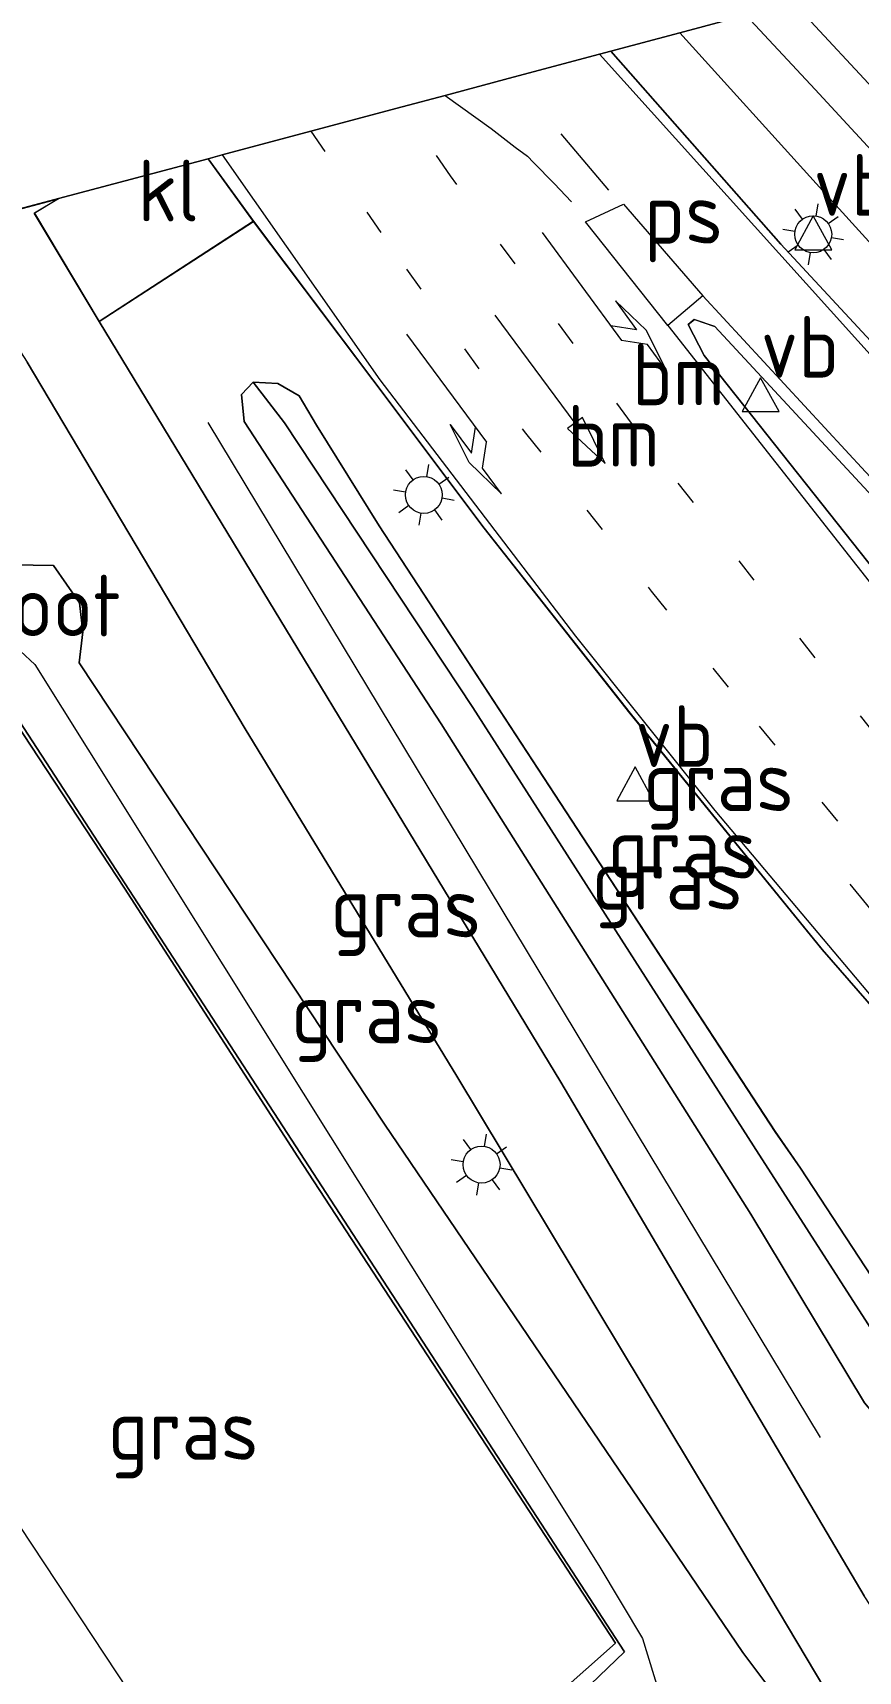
# Model space of a CAD drawing. Extents: x 253736 to 255979, y 477184 to 479215.
# Drawn here: x 253894.2 to 253927.7, y 477725.8 to 477792.3 of the extents above; entities that cross this region are included whole.
import ezdxf
from ezdxf.enums import TextEntityAlignment as Align

# ---------------------------------------------------------------- set-up
doc = ezdxf.new("R2010")
doc.units = 0
doc.linetypes.add('13strp', pattern=[4, 1, -3])
doc.linetypes.add('39strp', pattern=[12, 3, -9])
for name, color, linetype, lineweight in [('af-bs-rasterhekwerk', 8, 'hekwerk', 18), ('bp-b5-grasland', 8, 'Continuous', 18), ('bp-bs-bomenrij', 8, 'laanbep', 18), ('gw-bs-insteekwatergang', 8, 'Continuous', 18), ('kd-bs-opnamedtmgrens', 8, 'Continuous', 18), ('mk-b5-vlakmark', 8, 'Continuous', 18), ('mk-bs-13streep 0.45', 8, '13strp', 18), ('mk-bs-39streep 0.15', 8, '39strp', 18), ('mk-bs-pijlli750', 8, 'Continuous', 18), ('mk-bs-pijlrd750', 8, 'Continuous', 18), ('mk-bs-pijlre750', 8, 'Continuous', 18), ('mk-bs-streep 0.15', 8, 'Continuous', 18), ('og-b5-water', 8, 'Continuous', 18), ('og-bs-hulpgeometrie', 8, 'Continuous', 18), ('og-bs-terreinafscheiding', 8, 'Continuous', 18), ('vh-b5-verh_soort', 8, 'Continuous', 18), ('wh-bs-greppel', 8, 'greppel', 18), ('wm-bs-lichtmast', 8, 'Continuous', 18), ('wm-bs-verkeersbord', 8, 'Continuous', 18)]:
    doc.layers.add(name, color=color, linetype=linetype, lineweight=lineweight)
doc.styles.add('rtw_iso', font='isocp.shx')
doc.linetypes.add('greppel', pattern='A,25.5,-0.01,[14,RTW.shx,S=1,R=0,X=0,Y=0],1,[14,RTW.shx,S=1,R=0,X=0,Y=0],1,[14,RTW.shx,S=1,R=0,X=0,Y=0],1,[14,RTW.shx,S=1,R=0,X=0,Y=0],1,[14,RTW.shx,S=1,R=0,X=0,Y=0],0.5,-0.01', length=30.02)
doc.linetypes.add('hekwerk', pattern='A,7,-1.5,[1,RTW.shx,S=0.75,R=0,X=0,Y=0],-1.5', length=10)
doc.linetypes.add('laanbep', pattern='A,20,-1,[4,RTW.shx,S=0.75,R=0,X=0,Y=0],-1', length=22)

# ---------------------------------------------------------------- blocks, each defined once
blk = doc.blocks.new('verkeersbord')
for p, q in [((0, 0.75), (-0.75, -0.625)), ((0.75, -0.625), (0, 0.75)), ((-0.75, -0.625), (0.75, -0.625))]:
    blk.add_line(p, q)
blk = doc.blocks.new('dtbattr')
at = {"style": 'rtw_iso'}
blk.add_attdef('TAG', (0.591, 0.868), '', height=2.5, dxfattribs=at)
blk = doc.blocks.new('dtbattr-r')
at = {"style": 'rtw_iso'}
blk.add_attdef('TAG', text='', height=2.5, dxfattribs=at).set_placement((0, 0), align=Align.MIDDLE_CENTER)
blk = doc.blocks.new('RW1 Buren totaal_ACAD_1_FMEBLOCK53')
at = {"layer": 'bp-b5-grasland'}
for points in [[(-8.373, -31.082, 21.757), (13.52, -10.052, 22.391), (-12.463, 29.899, 22.352)], [(-12.134, 34.084, 22.46), (-9.654, 34.044, 22.448), (-8.596, 32.529, 22.445), (-8.467, 31.359, 22.445), (-8.607, 30.095, 22.448), (3.774, 11.37, 22.796), (18.323, -10.079, 23.186), (19.246, -11.322, 23.213)]]:
    blk.add_polyline3d(points, dxfattribs=at)
blk = doc.blocks.new('RW1 Buren totaal_ACAD_1_FMEBLOCK57')
at = {"layer": 'bp-b5-grasland'}
for points in [[(22.078, -18.832, 23.115), (11.508, -28.959, 23.397), (10.539, -28.538, 23.4), (10.008, -28.139, 23.4), (9.442, -27.569, 23.388), (8.965, -26.83, 23.37), (-3.349, -5.984, 22.938), (-22.078, 24.889, 22.551), (-15.815, 28.959, 22.482), (-10.973, 22.527, 22.545), (-6.458, 16.51, 22.596), (-0.542, 8.995, 22.674), (7.25, -0.589, 22.758), (13.091, -7.308, 22.839), (17.195, -12.122, 22.953), (20.303, -15.927, 23.031), (21.021, -16.951, 23.043), (21.629, -17.891, 23.073)], [(12.131, -21.266, 22.919), (12.792, -20.659, 22.88), (12.945, -19.705, 22.862), (12.161, -18.303, 22.808), (6.371, -9.476, 22.7), (5.348, -7.989, 22.64), (-10.718, 16.605, 22.418), (-13.269, 20.692, 22.445), (-13.97, 21.875, 22.445), (-14.833, 22.374, 22.484), (-15.83, 22.434, 22.574), (-16.307, 21.936, 22.649), (-16.198, 20.839, 22.679), (-8.211, 8.559, 22.73), (4.358, -11.343, 23.018), (8.969, -18.999, 23.189), (10.02, -20.225, 23.138), (10.592, -20.896, 23.048), (11.383, -21.374, 22.988)]]:
    blk.add_polyline3d(points, close=True, dxfattribs=at)
blk = doc.blocks.new('pijll')
for p, q in [((5.7, 1.05, 0.1), (4, 0.75, 0.1)), ((4, 0.75, 0.1), (5.45, 0.75, 0.1)), ((5.45, 0.75, 0.1), (4.7, 0, 0.1)), ((6.2, 0.75, 0.1), (5.45, 0, 0.1)), ((7.5, 0.75, 0.1), (5.7, 1.05, 0.1)), ((7.5, 0.75, 0.1), (6.2, 0.75, 0.1)), ((0, 0, 0.1), (5.45, 0, 0.1))]:
    blk.add_line(p, q)
blk = doc.blocks.new('pijl')
for p, q in [((0, 0, 0.1), (5.45, 0, 0.1)), ((7.5, 0, 0.1), (5.45, 0.375, 0.1)), ((5.45, 0.375, 0.1), (5.45, -0.375, 0.1)), ((5.45, -0.375, 0.1), (7.5, 0, 0.1))]:
    blk.add_line(p, q)
blk = doc.blocks.new('pijlr')
for p, q in [((0, 0, 0.1), (5.45, 0, 0.1)), ((5.45, -0.75, 0.1), (4.7, 0, 0.1)), ((6.2, -0.75, 0.1), (5.45, 0, 0.1)), ((4, -0.75, 0.1), (5.45, -0.75, 0.1)), ((5.7, -1.05, 0.1), (4, -0.75, 0.1)), ((7.5, -0.75, 0.1), (5.7, -1.05, 0.1)), ((7.5, -0.75, 0.1), (6.2, -0.75, 0.1))]:
    blk.add_line(p, q)
blk = doc.blocks.new('dtbattr-l')
at = {"style": 'rtw_iso'}
blk.add_attdef('TAG', (0, 0), '', height=2.5, dxfattribs=at)
blk = doc.blocks.new('lantaarnpaal')
for p, q in [((-0.884, 0.884), (-0.53, 0.53)), ((0, 0.75), (0, 1.25)), ((0.53, 0.53), (0.884, 0.884)), ((-0.75, 0), (-1.25, 0)), ((0.75, 0), (1.25, 0)), ((-0.53, -0.53), (-0.884, -0.884)), ((0.53, -0.53), (0.884, -0.884)), ((0, -0.75), (0, -1.25))]:
    blk.add_line(p, q)
blk.add_circle((0, 0), 0.75)
blk = doc.blocks.new('RW1 Buren totaal_ACAD_1_FMEBLOCK876')
at = {"layer": 'vh-b5-verh_soort'}
for points in [[(-120.228, -21.27, 23.355), (-123.932, -15.046, 23.304), (-136.254, 5.43, 22.857), (-144.836, 19.525, 22.671), (-153.684, 34.411, 22.503)], [(-164.572, 37.803, 22.539), (-152.417, 41.047, 22.553), (-153.393, 40.461, 22.56), (-150.759, 36.057, 22.551), (-132.031, 5.184, 22.938), (-119.717, -15.662, 23.37)], [(-115.59, 3.86, 22.839), (-121.432, 10.579, 22.758), (-129.224, 20.163, 22.674), (-135.14, 27.678, 22.596), (-139.654, 33.695, 22.545), (-144.496, 40.127, 22.482), (-146.34, 42.67, 22.539), (-145.767, 42.823, 22.53), (-142.18, 43.781, 22.629), (-138.469, 44.771, 22.683), (-136.73, 45.235, 22.713), (-133.961, 45.974, 22.671), (-130.467, 46.907, 22.662), (-130.007, 47.031, 22.638), (-123.103, 39.205, 22.653), (-110.601, 25.728, 22.833)], [(-114.346, 33.59, 22.512), (-121.669, 41.665, 22.482), (-127.208, 47.777, 22.392), (-124.526, 48.493, 22.392), (-121.711, 45.479, 22.419), (-115.029, 38.236, 22.485)]]:
    blk.add_polyline3d(points, dxfattribs=at)
blk.add_polyline3d([(-93.776, 1.846, 23.115), (-95.239, 3.371, 23.1), (-111.254, 20.19, 22.98), (-125.779, 35.852, 22.824), (-126.614, 36.144, 22.773), (-126.859, 35.939, 22.782), (-126.221, 34.676, 22.803), (-118.272, 24.674, 22.956), (-114.235, 19.737, 22.992), (-108.254, 12.691, 23.049), (-102.656, 6.419, 23.103), (-97.541, 0.815, 23.169), (-96.285, -0.491, 23.178), (-95.414, -1.569, 23.181), (-92.862, 0.833, 23.112)], close=True, dxfattribs=at)

msp = doc.modelspace()

# ---------------------------------------------------------------- linework, layer by layer
at = {"layer": 'af-bs-rasterhekwerk'}
for points in [[(253895.261, 477706.883, 22.216), (253917.889, 477726.98, 22.544), (253904.998, 477746.722, 22.523), (253897.97, 477757.621, 22.514), (253892.276, 477766.263, 22.472), (253885.704, 477763.23, 22.512)], [(253901.582, 477719.831, 22.616), (253888.825, 477739.125, 22.634)]]:
    msp.add_polyline3d(points, dxfattribs=at)
at = {"layer": 'bp-b5-grasland'}
for points in [[(253973.857, 477768.063, 22.68), (253965.501, 477760.105, 22.737), (253965.277, 477759.96, 22.737), (253964.816, 477759.805, 22.731), (253964.359, 477759.78, 22.728), (253963.39, 477759.758, 22.728), (253962.423, 477759.79, 22.722), (253961.419, 477759.951, 22.722), (253960.101, 477760.084, 22.719), (253959.069, 477760.393, 22.722), (253957.877, 477760.814, 22.725), (253957.071, 477761.113, 22.734), (253956.011, 477761.603, 22.77), (253955.147, 477762.066, 22.797), (253954.248, 477762.796, 22.761), (253953.275, 477763.609, 22.731), (253949.572, 477767.438, 22.656), (253936.417, 477781.4, 22.47), (253925.094, 477793.566, 22.35)], [(253894.018, 477778.972, 22.503), (253902.866, 477764.086, 22.671), (253911.448, 477749.991, 22.857), (253923.77, 477729.515, 23.304), (253927.474, 477723.291, 23.355)], [(253923.984, 477725.352, 23.213), (253923.061, 477726.595, 23.186), (253908.511, 477748.044, 22.796), (253896.13, 477766.769, 22.448), (253896.271, 477768.033, 22.445), (253896.142, 477769.203, 22.445), (253895.084, 477770.718, 22.448), (253892.603, 477770.758, 22.46)], [(253892.275, 477766.573, 22.352), (253918.258, 477726.622, 22.391), (253896.364, 477705.592, 21.757), (253895.261, 477706.883, 22.216), (253917.889, 477726.98, 22.544), (253904.998, 477746.722, 22.523), (253897.97, 477757.621, 22.514), (253892.276, 477766.263, 22.472)]]:
    msp.add_polyline3d(points, dxfattribs=at)
for points in [[(253960.7, 477755.591, 22.821), (253957.852, 477752.835, 22.959), (253955.069, 477753.92, 22.977), (253952.107, 477755.456, 22.968), (253950.129, 477756.857, 22.974), (253947.39, 477759.494, 22.938), (253937.102, 477770.289, 22.833), (253924.6, 477783.766, 22.653), (253917.696, 477791.591, 22.638), (253920.495, 477792.338, 22.392), (253926.033, 477786.226, 22.482), (253933.357, 477778.151, 22.512), (253942.06, 477769.032, 22.677), (253947.727, 477762.883, 22.755), (253950.363, 477760.353, 22.785), (253951.897, 477759.184, 22.791), (253953.247, 477758.379, 22.788), (253954.562, 477757.583, 22.782), (253956.672, 477756.497, 22.806), (253958.561, 477756.005, 22.812)], [(253952.464, 477747.932, 23.1), (253950.162, 477745.376, 23.169), (253945.047, 477750.98, 23.103), (253939.449, 477757.252, 23.049), (253933.467, 477764.298, 22.992), (253929.431, 477769.235, 22.956), (253921.482, 477779.237, 22.803), (253920.844, 477780.5, 22.782), (253921.089, 477780.705, 22.773), (253921.923, 477780.413, 22.824), (253936.449, 477764.751, 22.98)], [(253904.454, 477776.513, 22.133), (253912.107, 477764.952, 22.103), (253923.484, 477747.168, 22.217), (253930.386, 477736.426, 22.265), (253931.152, 477734.462, 22.919), (253930.404, 477734.355, 22.988), (253929.613, 477734.833, 23.048), (253929.041, 477735.504, 23.138), (253927.99, 477736.73, 23.189), (253923.379, 477744.385, 23.018), (253910.81, 477764.288, 22.73), (253902.823, 477776.568, 22.679), (253902.714, 477777.665, 22.649), (253903.191, 477778.163, 22.574)], [(253924.369, 477747.74, 22.64), (253925.392, 477746.253, 22.7), (253931.182, 477737.426, 22.808), (253931.966, 477736.024, 22.862), (253931.813, 477735.07, 22.88), (253931.152, 477734.462, 22.919), (253930.386, 477736.426, 22.265), (253923.484, 477747.168, 22.217), (253912.107, 477764.952, 22.103), (253904.454, 477776.513, 22.133), (253903.191, 477778.163, 22.574), (253904.188, 477778.102, 22.484), (253905.051, 477777.604, 22.445), (253905.752, 477776.42, 22.445), (253908.303, 477772.334, 22.418)], [(253895.261, 477706.883, 22.216), (253876.706, 477728.609, 22.587), (253880.695, 477731.045, 22.575), (253883.251, 477733.02, 22.578), (253885.196, 477735.16, 22.575), (253886.865, 477737.909, 22.605), (253888.094, 477739.91, 22.596), (253889.207, 477743.391, 22.485), (253889.85, 477746.836, 22.464), (253889.583, 477749.941, 22.512), (253888.901, 477753.25, 22.509), (253887.867, 477757.848, 22.494), (253885.704, 477763.23, 22.512), (253892.276, 477766.263, 22.472), (253897.97, 477757.621, 22.514), (253904.998, 477746.722, 22.523), (253917.889, 477726.98, 22.544)]]:
    msp.add_polyline3d(points, close=True, dxfattribs=at)
at = {"layer": 'bp-bs-bomenrij'}
msp.add_polyline3d([(253926.209, 477735.323, 23.243), (253901.362, 477776.527, 22.529)], dxfattribs=at)
at = {"layer": 'gw-bs-insteekwatergang'}
for points in [[(253924.369, 477747.74, 22.64), (253908.303, 477772.334, 22.418), (253905.752, 477776.42, 22.445), (253905.051, 477777.604, 22.445), (253904.188, 477778.102, 22.484), (253903.191, 477778.163, 22.574), (253902.714, 477777.665, 22.649), (253902.823, 477776.568, 22.679), (253910.81, 477764.288, 22.73), (253923.379, 477744.385, 23.018), (253927.99, 477736.73, 23.189), (253929.041, 477735.504, 23.138), (253929.613, 477734.833, 23.048), (253930.404, 477734.355, 22.988), (253931.152, 477734.462, 22.919), (253931.813, 477735.07, 22.88), (253931.966, 477736.024, 22.862), (253931.182, 477737.426, 22.808), (253925.392, 477746.253, 22.7), (253924.369, 477747.74, 22.64)], [(253898.928, 477702.59, 21.787), (253919.716, 477721.132, 21.806), (253921.212, 477722.326, 22.043), (253922.526, 477723.263, 22.616), (253923.578, 477724.045, 23.057), (253923.984, 477725.352, 23.213), (253923.061, 477726.595, 23.186), (253908.511, 477748.044, 22.796), (253896.13, 477766.769, 22.448), (253896.271, 477768.033, 22.445), (253896.142, 477769.203, 22.445), (253895.084, 477770.718, 22.448), (253892.603, 477770.758, 22.46), (253886.17, 477766.888, 22.478), (253885.491, 477766.123, 22.484), (253885.528, 477764.893, 22.538), (253886.802, 477764.107, 22.538), (253892.275, 477766.573, 22.352), (253918.258, 477726.622, 22.391), (253896.364, 477705.592, 21.757)]]:
    msp.add_polyline3d(points, dxfattribs=at)
at = {"layer": 'kd-bs-opnamedtmgrens'}
msp.add_polyline3d([(254016.512, 477817.972, 22.433), (253943.057, 477798.362, 22.499), (253940.634, 477797.715, 22.016), (253937.099, 477796.684, 22.016), (253935.118, 477796.242, 22.19), (253925.094, 477793.566, 22.35), (253923.176, 477793.054, 22.392), (253920.495, 477792.338, 22.392), (253917.696, 477791.591, 22.638), (253917.236, 477791.468, 22.662), (253913.742, 477790.535, 22.671), (253910.973, 477789.796, 22.713), (253909.233, 477789.332, 22.683), (253905.523, 477788.342, 22.629), (253901.936, 477787.384, 22.53), (253901.363, 477787.231, 22.539), (253895.285, 477785.608, 22.553), (253883.131, 477782.363, 22.539)], dxfattribs=at)
at = {"layer": 'mk-b5-vlakmark'}
msp.add_polyline3d([(253921.435, 477781.664, 22.785), (253920.012, 477780.465, 22.803), (253916.668, 477784.665, 22.749), (253918.216, 477785.381, 22.752)], close=True, dxfattribs=at)
at = {"layer": 'mk-bs-13streep 0.45'}
for points in [[(253928.454, 477763.828, 22.944), (253918.533, 477776.499, 22.788), (253911.196, 477786.54, 22.731), (253909.233, 477789.332, 22.683)], [(253905.523, 477788.342, 22.629), (253909.409, 477782.743, 22.632), (253914.235, 477776.096, 22.668), (253919.339, 477769.683, 22.737), (253923.721, 477764.195, 22.782), (253926.934, 477760.296, 22.794)]]:
    msp.add_polyline3d(points, dxfattribs=at)
at = {"layer": 'mk-bs-39streep 0.15'}
for points in [[(253917.622, 477785.949, 22.755), (253913.742, 477790.535, 22.671)], [(253910.973, 477789.796, 22.713), (253912.847, 477788.452, 22.734), (253913.819, 477787.695, 22.722), (253914.325, 477787.33, 22.731), (253914.565, 477787.071, 22.734), (253915.404, 477786.218, 22.758), (253916.111, 477785.48, 22.746)]]:
    msp.add_polyline3d(points, dxfattribs=at)
at = {"layer": 'mk-bs-streep 0.15'}
for points in [[(253957.138, 477752.594, 23.022), (253954.58, 477753.557, 23.007), (253952.277, 477754.831, 23.019), (253950.678, 477755.906, 23.004), (253949.408, 477756.948, 22.989), (253946.79, 477759.513, 22.965), (253943.137, 477763.296, 22.947), (253928.708, 477778.742, 22.737), (253917.236, 477791.468, 22.662)], [(253901.936, 477787.384, 22.53), (253908.329, 477778.248, 22.566), (253916.266, 477767.855, 22.629), (253921.918, 477760.777, 22.701), (253929.634, 477751.621, 22.833), (253932.278, 477748.613, 22.863), (253936.989, 477743.125, 22.938), (253939.165, 477740.598, 22.998), (253940.565, 477738.743, 23.109), (253941.286, 477737.591, 23.145)], [(253952.764, 477748.214, 23.103), (253940.233, 477761.546, 22.965), (253928.033, 477774.52, 22.845), (253921.435, 477781.664, 22.785)], [(253920.012, 477780.465, 22.803), (253928.778, 477769.317, 22.935), (253935.562, 477761.149, 23.04), (253940.35, 477755.586, 23.046), (253945.368, 477749.951, 23.133), (253949.852, 477745.021, 23.175), (253950.993, 477743.819, 23.169), (253952.004, 477742.701, 23.169)]]:
    msp.add_polyline3d(points, dxfattribs=at)
at = {"layer": 'og-bs-hulpgeometrie'}
for points in [[(253904.454, 477776.513, 22.133), (253903.191, 477778.163, 22.574)], [(253894.332, 477766.707, 22.007), (253893.161, 477767.784, 21.359)], [(253918.984, 477727.163, 22.181), (253919.9, 477724.159, 20.966)]]:
    msp.add_polyline3d(points, dxfattribs=at)
at = {"layer": 'og-bs-terreinafscheiding'}
for points in [[(253923.176, 477793.054, 22.392), (253925.992, 477790.04, 22.419), (253932.673, 477782.797, 22.485), (253946.34, 477768.154, 22.662), (253951.05, 477763.213, 22.77), (253952.695, 477761.634, 22.785), (253954.252, 477760.536, 22.797), (253955.637, 477759.677, 22.809), (253957.893, 477758.718, 22.809), (253960.183, 477758.131, 22.812), (253962.332, 477758.028, 22.803), (253964.392, 477758.103, 22.776), (253966.676, 477758.558, 22.752), (253968.476, 477759.156, 22.77), (253969.871, 477760.016, 22.764), (253971.735, 477761.489, 22.794), (253974.822, 477764.472, 22.788), (253976.207, 477765.791, 22.752), (254012.575, 477800.764, 22.566), (254035.371, 477823.007, 22.491)], [(253925.094, 477793.566, 22.35), (253936.417, 477781.4, 22.47), (253949.572, 477767.438, 22.656), (253953.275, 477763.609, 22.731), (253954.248, 477762.796, 22.761), (253955.147, 477762.066, 22.797), (253956.011, 477761.603, 22.77), (253957.071, 477761.113, 22.734), (253957.877, 477760.814, 22.725), (253959.069, 477760.393, 22.722), (253960.101, 477760.084, 22.719), (253961.419, 477759.951, 22.722), (253962.423, 477759.79, 22.722), (253963.39, 477759.758, 22.728), (253964.359, 477759.78, 22.728), (253964.816, 477759.805, 22.731), (253965.277, 477759.96, 22.737), (253965.501, 477760.105, 22.737), (253973.857, 477768.063, 22.68), (253976.207, 477765.791, 22.752)], [(253920.495, 477792.338, 22.392), (253926.033, 477786.226, 22.482), (253933.357, 477778.151, 22.512)], [(253937.102, 477770.289, 22.833), (253924.6, 477783.766, 22.653), (253917.696, 477791.591, 22.638)], [(253901.363, 477787.231, 22.539), (253903.206, 477784.688, 22.482), (253908.048, 477778.256, 22.545), (253912.563, 477772.239, 22.596), (253918.479, 477764.724, 22.674), (253926.271, 477755.14, 22.758), (253932.112, 477748.421, 22.839)], [(253927.986, 477728.898, 23.37), (253915.672, 477749.745, 22.938), (253896.943, 477780.618, 22.551), (253894.309, 477785.021, 22.56), (253895.285, 477785.608, 22.553)], [(253896.943, 477780.618, 22.551), (253903.206, 477784.688, 22.482)], [(253859.644, 477763.805, 22.461), (253874.888, 477773.128, 22.482), (253874.906, 477773.139, 22.485), (253891.306, 477783.169, 22.515), (253894.018, 477778.972, 22.503), (253902.866, 477764.086, 22.671), (253911.448, 477749.991, 22.857), (253923.77, 477729.515, 23.304), (253927.474, 477723.291, 23.355), (253928.737, 477721.392, 23.439), (253929.252, 477720.377, 23.532), (253929.382, 477719.578, 23.553), (253929.362, 477718.915, 23.562), (253929.101, 477718.307, 23.565), (253925.219, 477714.311, 23.583), (253916.93, 477706.377, 23.769), (253905.39, 477695.024, 23.93)], [(253951.417, 477744.07, 23.178), (253950.162, 477745.376, 23.169), (253945.047, 477750.98, 23.103), (253939.449, 477757.252, 23.049), (253933.467, 477764.298, 22.992), (253929.431, 477769.235, 22.956), (253921.482, 477779.237, 22.803), (253920.844, 477780.5, 22.782), (253921.089, 477780.705, 22.773), (253921.923, 477780.413, 22.824), (253936.449, 477764.751, 22.98), (253952.464, 477747.932, 23.1), (253953.926, 477746.407, 23.115), (253954.841, 477745.394, 23.112), (253952.288, 477742.992, 23.181), (253951.417, 477744.07, 23.178)]]:
    msp.add_polyline3d(points, dxfattribs=at)
at = {"layer": 'vh-b5-verh_soort'}
for points in [[(253925.094, 477793.566, 22.35), (253936.417, 477781.4, 22.47), (253949.572, 477767.438, 22.656), (253953.275, 477763.609, 22.731), (253954.248, 477762.796, 22.761), (253955.147, 477762.066, 22.797), (253956.011, 477761.603, 22.77), (253957.071, 477761.113, 22.734), (253957.877, 477760.814, 22.725), (253959.069, 477760.393, 22.722), (253960.101, 477760.084, 22.719), (253961.419, 477759.951, 22.722), (253962.423, 477759.79, 22.722), (253963.39, 477759.758, 22.728), (253964.359, 477759.78, 22.728), (253964.816, 477759.805, 22.731), (253965.277, 477759.96, 22.737), (253965.501, 477760.105, 22.737), (253973.857, 477768.063, 22.68)], [(253973.843, 477765.508, 22.761), (253966.676, 477758.558, 22.752), (253964.392, 477758.103, 22.776), (253962.332, 477758.028, 22.803), (253960.183, 477758.131, 22.812), (253957.893, 477758.718, 22.809), (253955.637, 477759.677, 22.809), (253954.252, 477760.536, 22.797), (253952.695, 477761.634, 22.785), (253951.05, 477763.213, 22.77), (253946.34, 477768.154, 22.662), (253932.673, 477782.797, 22.485), (253925.992, 477790.04, 22.419), (253923.176, 477793.054, 22.392)]]:
    msp.add_polyline3d(points, dxfattribs=at)
msp.add_polyline3d([(253903.206, 477784.688, 22.482), (253896.943, 477780.618, 22.551), (253894.309, 477785.021, 22.56), (253895.285, 477785.608, 22.553), (253901.363, 477787.231, 22.539)], close=True, dxfattribs=at)
at = {"layer": 'wh-bs-greppel'}
for points in [[(253930.386, 477736.426, 22.265), (253923.484, 477747.168, 22.217), (253912.107, 477764.952, 22.103), (253904.454, 477776.513, 22.133)], [(253894.332, 477766.707, 22.007), (253917.211, 477730.136, 22.166), (253918.984, 477727.163, 22.181)]]:
    msp.add_polyline3d(points, dxfattribs=at)

# ---------------------------------------------------------------- block references
at = {"layer": 'bp-b5-grasland'}
for name, p in [('RW1 Buren totaal_ACAD_1_FMEBLOCK57', (253919.021, 477755.7285)), ('RW1 Buren totaal_ACAD_1_FMEBLOCK53', (253904.7375, 477736.674))]:
    msp.add_blockref(name, p, dxfattribs=at)
ref = msp.add_blockref('dtbattr-r', (253919.015625, 477760, 22.876949), dxfattribs=at)
ref.add_attrib('TAG', 'gras', dxfattribs={"layer": '0', "height": 2.5, "style": 'rtw_iso'}).set_placement((253919.015625, 477760, 22.876949), align=Align.BOTTOM_LEFT)
ref = msp.add_blockref('dtbattr-r', (253917.578125, 477757.265625, 22.533312), dxfattribs=at)
ref.add_attrib('TAG', 'gras', dxfattribs={"layer": '0', "height": 2.5, "style": 'rtw_iso'}).set_placement((253917.578125, 477757.265625, 22.533312), align=Align.BOTTOM_LEFT)
ref = msp.add_blockref('dtbattr-r', (253916.9375, 477756, 22.6522), dxfattribs=at)
ref.add_attrib('TAG', 'gras', dxfattribs={"layer": '0', "height": 2.5, "style": 'rtw_iso'}).set_placement((253916.9375, 477756, 22.6522), align=Align.BOTTOM_LEFT)
ref = msp.add_blockref('dtbattr-r', (253906.328125, 477754.875, 22.94), dxfattribs=at)
ref.add_attrib('TAG', 'gras', dxfattribs={"layer": '0', "height": 2.5, "style": 'rtw_iso'}).set_placement((253906.328125, 477754.875, 22.94), align=Align.BOTTOM_LEFT)
ref = msp.add_blockref('dtbattr-r', (253904.734375, 477750.578125, 21.866927), dxfattribs=at)
ref.add_attrib('TAG', 'gras', dxfattribs={"layer": '0', "height": 2.5, "style": 'rtw_iso'}).set_placement((253904.734375, 477750.578125, 21.866927), align=Align.BOTTOM_LEFT)
ref = msp.add_blockref('dtbattr-r', (253897.296875, 477733.671875, 22.498722), dxfattribs=at)
ref.add_attrib('TAG', 'gras', dxfattribs={"layer": '0', "height": 2.5, "style": 'rtw_iso'}).set_placement((253897.296875, 477733.671875, 22.498722), align=Align.BOTTOM_LEFT)
at = {"layer": 'mk-b5-vlakmark'}
ref = msp.add_blockref('dtbattr-r', (253919.046875, 477783.03125, 22.7748), dxfattribs=at)
ref.add_attrib('TAG', 'ps', dxfattribs={"layer": '0', "height": 2.5, "style": 'rtw_iso'}).set_placement((253919.046875, 477783.03125, 22.7748), align=Align.BOTTOM_LEFT)
at = {"layer": 'mk-bs-13streep 0.45'}
ref = msp.add_blockref('dtbattr-l', (253918.558702, 477776.466173, 22.788404), dxfattribs=at)
ref.add_attrib('TAG', 'bm', dxfattribs={"layer": '0', "height": 2.5, "style": 'rtw_iso'}).set_placement((253918.558702, 477776.466173, 22.788404), align=Align.BOTTOM_LEFT)
ref = msp.add_blockref('dtbattr-l', (253915.922311, 477773.975953, 22.69081), dxfattribs=at)
ref.add_attrib('TAG', 'bm', dxfattribs={"layer": '0', "height": 2.5, "style": 'rtw_iso'}).set_placement((253915.922311, 477773.975953, 22.69081), align=Align.BOTTOM_LEFT)
at = {"layer": 'mk-bs-pijlli750', "rotation": 306.3}
msp.add_blockref('pijll', (253914.912, 477784.237, 22.74), dxfattribs=at)
at = {"layer": 'mk-bs-pijlrd750', "rotation": 306.6}
msp.add_blockref('pijl', (253912.996, 477780.876, 22.686), dxfattribs=at)
at = {"layer": 'mk-bs-pijlre750'}
for p, rotation in [((253909.416, 477780.11, 22.605), 306.4), ((253927.393, 477757.79, 22.821), 309.3000000000001)]:
    msp.add_blockref('pijlr', p, dxfattribs=dict(at, rotation=rotation))
at = {"layer": 'og-b5-water'}
ref = msp.add_blockref('dtbattr-r', (253891.023438, 477767.09375, 21.359), dxfattribs=at)
ref.add_attrib('TAG', 'sloot', dxfattribs={"layer": '0', "height": 2.5, "style": 'rtw_iso'}).set_placement((253891.023438, 477767.09375, 21.359), align=Align.BOTTOM_LEFT)
at = {"layer": 'vh-b5-verh_soort'}
msp.add_blockref('RW1 Buren totaal_ACAD_1_FMEBLOCK876', (254047.7025, 477744.5605), dxfattribs=at)
ref = msp.add_blockref('dtbattr-r', (253898.5, 477783.9375, 22.527833), dxfattribs=at)
ref.add_attrib('TAG', 'kl', dxfattribs={"layer": '0', "height": 2.5, "style": 'rtw_iso'}).set_placement((253898.5, 477783.9375, 22.527833), align=Align.BOTTOM_LEFT)
at = {"layer": 'wm-bs-lichtmast', "rotation": 35.5}
for p in [(253925.912, 477784.161, 22.557), (253910.113, 477773.583, 22.515), (253912.455, 477746.402, 22.884)]:
    msp.add_blockref('lantaarnpaal', p, dxfattribs=at)
at = {"layer": 'wm-bs-verkeersbord'}
ref = msp.add_blockref('dtbattr', (253925.912, 477784.161, 22.557), dxfattribs=at)
ref.add_attrib('TAG', 'vb', dxfattribs={"layer": '0', "height": 2.5, "style": 'rtw_iso'}).set_placement((253925.912, 477784.161, 22.557), align=Align.BOTTOM_LEFT)
for p in [(253925.912, 477784.161, 22.557), (253923.777, 477777.59, 22.86), (253918.688, 477761.791, 22.725)]:
    msp.add_blockref('verkeersbord', p, dxfattribs=at)
ref = msp.add_blockref('dtbattr', (253923.777, 477777.59, 22.86), dxfattribs=at)
ref.add_attrib('TAG', 'vb', dxfattribs={"layer": '0', "height": 2.5, "style": 'rtw_iso'}).set_placement((253923.777, 477777.59, 22.86), align=Align.BOTTOM_LEFT)
ref = msp.add_blockref('dtbattr', (253918.688, 477761.791, 22.725), dxfattribs=at)
ref.add_attrib('TAG', 'vb', dxfattribs={"layer": '0', "height": 2.5, "style": 'rtw_iso'}).set_placement((253918.688, 477761.791, 22.725), align=Align.BOTTOM_LEFT)

doc.saveas('drawing.dxf')
